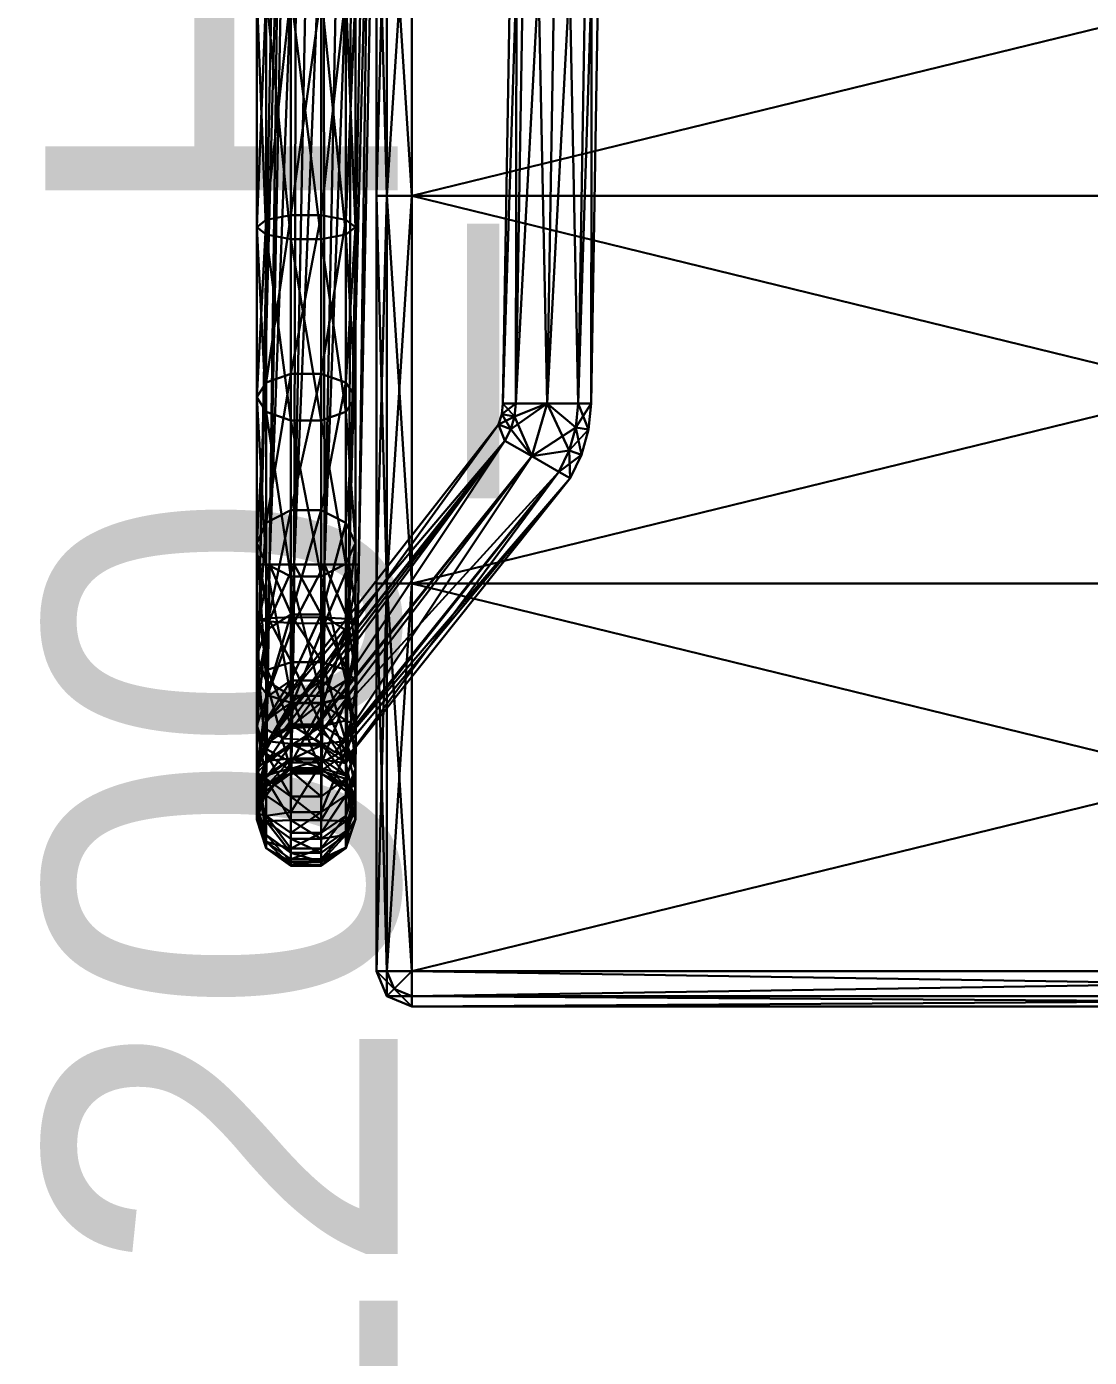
# Model space of a CAD drawing. Extents: x -15.3 to 44, y -4.2 to 20.6.
# Drawn here: x 34.5617 to 34.8633, y 15.1858 to 15.5633 of the extents above; entities that cross this region are included whole.
import ezdxf

# ---------------------------------------------------------------- set-up
doc = ezdxf.new("R2010")
doc.units = 0
doc.header["$MEASUREMENT"] = 0
for name, color, linetype in [('rexp_3D-Objekte', 7, 'Continuous'), ('rexp_Leuchten', 7, 'Continuous'), ('rexp_Leuchten_Besch', 7, 'Continuous')]:
    doc.layers.add(name, color=color, linetype=linetype)
doc.layers.get('rexp_Leuchten').off()

# ---------------------------------------------------------------- blocks, each defined once
blk = doc.blocks.new('rexp_lib_72')
at = {"layer": 'rexp_Leuchten_Besch', "flags": 8}
blk.add_attdef('Label', (0.05, 0.05), '', height=0.1, dxfattribs=at)

msp = doc.modelspace()

# ---------------------------------------------------------------- block references
at = {"layer": 'rexp_Leuchten'}
ref = msp.add_blockref('rexp_lib_72', (34.717, 14.38532, 2.83), dxfattribs=dict(at, rotation=89.99999999999999))
ref.add_attrib('Label', 'Cubic-A1_L1200_HighPower 29 W', (34.667, 14.43532, 2.83), dxfattribs={"layer": 'rexp_Leuchten_Besch', "height": 0.1, "rotation": 90})

# ---------------------------------------------------------------- meshes
at = {"layer": 'rexp_3D-Objekte', "color": 254, "true_color": 0xe6e6e6}
mesh = msp.add_polyface(dxfattribs=at)
corners = [(34.65807, 15.83833, 0), (34.65007, 15.84164, 0), (34.66239, 15.86008, 0), (34.66454, 15.83566, 0.00508), (34.66851, 15.85396, 0), (34.667, 15.83463, 0.01331), (34.67345, 15.84901, 0.00508), (34.67535, 15.84712, 0.01331), (34.66454, 15.83566, 0.02154), (34.67345, 15.84901, 0.02154), (34.65807, 15.83833, 0.02663), (34.66851, 15.85396, 0.02663), (34.65007, 15.84164, 0.02663), (34.64361, 15.84432, 0.02154), (34.66239, 15.86008, 0.02663), (34.64574, 15.81989, 0), (34.63875, 15.81989, 0.00508), (34.64361, 15.84432, 0.00508), (34.6544, 15.81989, 0), (34.6614, 15.81989, 0.00508), (34.66407, 15.81989, 0.01331), (34.6614, 15.81989, 0.02154), (34.6544, 15.81989, 0.02663), (34.64574, 15.81989, 0.02663), (34.63875, 15.81989, 0.02154), (34.63607, 15.81989, 0.01331), (34.64114, 15.84534, 0.01331), (34.62794, 15.41068, 0.01331), (34.63062, 15.41068, 0.02154), (34.63762, 15.41068, 0.02663), (34.64627, 15.41068, 0.02663), (34.65327, 15.41068, 0.00508), (34.65594, 15.41068, 0.01331), (34.65327, 15.41068, 0.02154)]
mesh.append_faces([[corners[k] for k in face] for face in [(22, 23, 30, 22)]], dxfattribs={"vtx0": -1, "vtx1": -1, "vtx3": -1, "color": 254})
mesh.append_faces([[corners[k] for k in face] for face in [(0, 1, 2, 0), (12, 10, 11, 12), (18, 15, 1, 18), (1, 0, 18, 1), (23, 22, 10, 23), (10, 12, 23, 10)]], dxfattribs={"vtx0": -1, "vtx2": -1, "vtx3": -1, "color": 254})
mesh.append_faces([[corners[k] for k in face] for face in [(25, 16, 27, 25), (24, 25, 28, 24), (23, 24, 29, 23), (19, 20, 31, 19), (20, 21, 32, 20), (21, 22, 33, 21)]], dxfattribs={"vtx1": -1, "vtx3": -1, "color": 254})
mesh.append_faces([[corners[k] for k in face] for face in [(3, 0, 4, 3), (5, 3, 6, 5), (6, 7, 5, 6), (8, 5, 7, 8), (7, 9, 8, 7), (10, 8, 9, 10), (9, 11, 10, 9), (13, 12, 14, 13), (15, 16, 17, 15), (17, 1, 15, 17), (19, 18, 0, 19), (0, 3, 19, 0), (20, 19, 3, 20), (3, 5, 20, 3), (21, 20, 5, 21), (5, 8, 21, 5), (22, 21, 8, 22), (8, 10, 22, 8), (24, 23, 12, 24), (12, 13, 24, 12), (16, 25, 26, 16), (26, 17, 16, 26), (25, 24, 13, 25), (13, 26, 25, 13)]], dxfattribs={"vtx2": -1, "vtx3": -1, "color": 254})
mesh = msp.add_polyface(dxfattribs=at)
corners = [(34.70939, 15.45635, 0.37082), (34.70055, 15.45635, 0.37447), (34.70455, 15.69656, 0.37447), (34.71822, 15.45635, 0.37447), (34.71339, 15.69656, 0.37082), (34.72189, 15.45635, 0.38331), (34.72223, 15.69656, 0.37447), (34.71822, 15.45635, 0.39215), (34.72589, 15.69656, 0.38331), (34.70939, 15.45635, 0.39581), (34.72223, 15.69656, 0.39215), (34.70055, 15.45635, 0.39215), (34.71339, 15.69656, 0.39581), (34.69688, 15.45635, 0.38331), (34.70089, 15.69656, 0.38331), (34.70455, 15.69656, 0.39215), (34.65327, 15.41068, 0.00508), (34.64627, 15.41068, 0), (34.6614, 15.81989, 0.00508), (34.63762, 15.41068, 0), (34.6544, 15.81989, 0), (34.63062, 15.41068, 0.00508), (34.64574, 15.81989, 0), (34.62794, 15.41068, 0.01331), (34.63875, 15.81989, 0.00508), (34.63062, 15.41068, 0.02154), (34.63607, 15.81989, 0.01331), (34.63762, 15.41068, 0.02663), (34.63875, 15.81989, 0.02154), (34.64627, 15.41068, 0.02663), (34.64574, 15.81989, 0.02663), (34.65594, 15.41068, 0.01331), (34.66407, 15.81989, 0.01331), (34.65327, 15.41068, 0.02154), (34.6614, 15.81989, 0.02154), (34.6544, 15.81989, 0.02663), (34.62968, 15.50854, 0.61855), (34.63667, 15.50986, 0.61364), (34.62968, 15.4623, 0.59939), (34.63667, 15.57247, 0.62), (34.64532, 15.50986, 0.61364), (34.63667, 15.46484, 0.59499), (34.64532, 15.57247, 0.62), (34.65233, 15.50854, 0.61855), (34.64532, 15.46484, 0.59499), (34.65233, 15.57247, 0.62508), (34.655, 15.50642, 0.6265), (34.65233, 15.4623, 0.59939), (34.655, 15.57247, 0.63331), (34.65233, 15.50429, 0.63445), (34.655, 15.45818, 0.60652), (34.65233, 15.57247, 0.64154), (34.64532, 15.50297, 0.63936), (34.65233, 15.45406, 0.61364), (34.64532, 15.57247, 0.64663), (34.63667, 15.57247, 0.64663), (34.63667, 15.50297, 0.63936), (34.627, 15.50642, 0.6265), (34.627, 15.45818, 0.60652), (34.62968, 15.50429, 0.63445), (34.62968, 15.45406, 0.61364), (34.62968, 15.57247, 0.64154), (34.62968, 15.57247, 0.62508), (34.627, 15.57247, 0.63331)]
mesh.append_faces([[corners[k] for k in face] for face in [(16, 17, 18, 16), (17, 19, 20, 17), (19, 21, 22, 19), (21, 23, 24, 21), (23, 25, 26, 23), (25, 27, 28, 25), (27, 29, 30, 27), (31, 16, 32, 31), (33, 31, 34, 33), (29, 33, 35, 29), (36, 37, 38, 36), (37, 40, 41, 37), (40, 37, 42, 40), (40, 43, 44, 40), (43, 46, 47, 43), (46, 49, 50, 46), (49, 52, 53, 49), (54, 55, 52, 54), (56, 52, 55, 56), (57, 36, 58, 57), (59, 57, 60, 59)]], dxfattribs={"vtx1": -1, "vtx3": -1, "color": 254})
mesh.append_faces([[corners[k] for k in face] for face in [(0, 1, 2, 0), (3, 0, 4, 3), (5, 3, 6, 5), (7, 5, 8, 7), (9, 7, 10, 9), (11, 9, 12, 11), (1, 13, 14, 1), (13, 11, 15, 13)]], dxfattribs={"vtx2": -1, "vtx3": -1, "color": 254})
mesh.append_faces([[corners[k] for k in face] for face in [(37, 36, 39, 37), (43, 40, 45, 43), (46, 43, 48, 46), (49, 46, 51, 49), (52, 49, 54, 52), (59, 56, 61, 59), (36, 57, 62, 36), (57, 59, 63, 57)]], dxfattribs={"vtx3": -1, "color": 254})
mesh = msp.add_polyface(dxfattribs=at)
corners = [(34.72927, 15.71179, 0.38331), (34.72589, 15.7132, 0.37447), (34.73563, 15.72717, 0.37447), (34.72589, 15.7132, 0.39215), (34.73822, 15.72458, 0.38331), (34.71339, 15.69656, 0.37082), (34.70455, 15.69656, 0.37447), (34.70956, 15.71996, 0.37447), (34.71772, 15.71658, 0.37082), (34.70939, 15.45635, 0.37082), (34.72223, 15.69656, 0.37447), (34.71822, 15.45635, 0.37447), (34.72589, 15.69656, 0.38331), (34.72189, 15.45635, 0.38331), (34.72223, 15.69656, 0.39215), (34.71822, 15.45635, 0.39215), (34.71339, 15.69656, 0.39581), (34.71772, 15.71658, 0.39581), (34.70939, 15.45635, 0.39581), (34.70089, 15.69656, 0.38331), (34.70618, 15.72136, 0.38331), (34.70455, 15.69656, 0.39215), (34.70956, 15.71996, 0.39215), (34.70055, 15.45635, 0.39215), (34.70055, 15.45635, 0.37447), (34.69688, 15.45635, 0.38331), (34.6544, 15.81989, 0), (34.6614, 15.81989, 0.00508), (34.64627, 15.41068, 0), (34.64574, 15.81989, 0), (34.63762, 15.41068, 0), (34.63875, 15.81989, 0.00508), (34.63062, 15.41068, 0.00508), (34.62968, 15.57247, 0.62508), (34.63667, 15.57247, 0.62), (34.62968, 15.50854, 0.61855), (34.64532, 15.57247, 0.62), (34.63667, 15.50986, 0.61364), (34.65233, 15.57247, 0.62508), (34.64532, 15.50986, 0.61364), (34.655, 15.57247, 0.63331), (34.65233, 15.50854, 0.61855), (34.65233, 15.57247, 0.64154), (34.655, 15.50642, 0.6265), (34.64532, 15.57247, 0.64663), (34.65233, 15.50429, 0.63445), (34.63667, 15.57247, 0.64663), (34.62968, 15.57247, 0.64154), (34.63667, 15.50297, 0.63936), (34.627, 15.57247, 0.63331), (34.627, 15.50642, 0.6265), (34.62968, 15.50429, 0.63445)]
mesh.append_faces([[corners[k] for k in face] for face in [(29, 26, 30, 29)]], dxfattribs={"vtx0": -1, "vtx1": -1, "vtx3": -1, "color": 254})
mesh.append_faces([[corners[k] for k in face] for face in [(26, 27, 28, 26), (31, 29, 32, 31), (34, 36, 37, 34)]], dxfattribs={"vtx1": -1, "vtx3": -1, "color": 254})
mesh.append_faces([[corners[k] for k in face] for face in [(6, 5, 9, 6), (5, 10, 11, 5), (10, 12, 13, 10), (12, 14, 15, 12), (14, 16, 18, 14), (6, 19, 20, 6), (20, 7, 6, 20), (19, 21, 22, 19), (22, 20, 19, 22), (16, 21, 23, 16), (19, 6, 24, 19), (21, 19, 25, 21)]], dxfattribs={"vtx2": -1, "vtx3": -1, "color": 254})
mesh.append_faces([[corners[k] for k in face] for face in [(0, 1, 2, 0), (3, 0, 4, 3), (5, 6, 7, 5), (7, 8, 5, 7), (10, 5, 8, 10), (8, 1, 10, 8), (12, 10, 1, 12), (1, 0, 12, 1), (14, 12, 0, 14), (0, 3, 14, 0), (16, 14, 3, 16), (3, 17, 16, 3), (21, 16, 17, 21), (17, 22, 21, 17), (33, 34, 35, 33), (36, 38, 39, 36), (38, 40, 41, 38), (40, 42, 43, 40), (42, 44, 45, 42), (46, 47, 48, 46), (49, 33, 50, 49), (47, 49, 51, 47)]], dxfattribs={"vtx3": -1, "color": 254})
at = {"layer": 'rexp_3D-Objekte', "color": 250, "true_color": 0x2b2b2b}
mesh = msp.add_polyface(dxfattribs=at)
corners = [(34.671, 15.73083, 0.45276), (34.671, 15.62532, 0.46544), (35.121, 15.62532, 0.46544), (35.121, 15.73083, 0.45276), (34.671, 15.51532, 0.46829), (35.121, 15.51532, 0.46829), (34.671, 15.40532, 0.46711), (35.121, 15.40532, 0.46711), (34.671, 15.29532, 0.45849), (35.121, 15.29532, 0.45849), (34.671, 15.7379, 0.44983), (34.666, 15.73583, 0.44983), (34.66393, 15.73083, 0.44983), (34.66393, 15.62532, 0.46251), (34.66393, 15.51532, 0.46537), (34.66393, 15.40532, 0.46418), (34.66393, 15.29532, 0.45556), (34.666, 15.29032, 0.45556), (34.671, 15.28825, 0.45556), (35.121, 15.28825, 0.45556), (35.126, 15.29032, 0.45556), (35.12807, 15.29532, 0.45556), (35.12807, 15.40532, 0.46418), (35.12807, 15.51532, 0.46537), (35.12807, 15.62532, 0.46251), (35.12807, 15.73083, 0.44983), (35.126, 15.73583, 0.44983), (35.121, 15.7379, 0.44983), (34.671, 15.74083, 0.44277), (34.66393, 15.7379, 0.44277), (34.661, 15.73083, 0.44277), (34.661, 15.62532, 0.45544), (34.661, 15.51532, 0.45829), (34.661, 15.40532, 0.4571), (34.661, 15.29532, 0.44849), (34.66393, 15.28825, 0.44849), (34.671, 15.28532, 0.44849), (35.121, 15.28532, 0.44849), (35.12807, 15.28825, 0.44849), (35.131, 15.29532, 0.44849), (35.131, 15.40532, 0.4571), (35.131, 15.51532, 0.45829), (35.131, 15.62532, 0.45544), (35.131, 15.73083, 0.44277), (35.12807, 15.7379, 0.44277), (35.121, 15.74083, 0.44277), (34.671, 15.74532, 0.4061), (34.66393, 15.7424, 0.4061), (34.661, 15.73532, 0.4061), (34.661, 15.62532, 0.4061), (34.661, 15.51532, 0.4061), (34.661, 15.40532, 0.4061), (34.661, 15.29532, 0.4061), (34.66393, 15.28825, 0.4061), (34.671, 15.28532, 0.4061), (35.121, 15.28532, 0.4061), (35.12807, 15.28825, 0.4061), (35.131, 15.29532, 0.4061), (35.131, 15.40532, 0.4061), (35.131, 15.51532, 0.4061), (35.131, 15.62532, 0.4061), (35.131, 15.73532, 0.4061), (35.12807, 15.7424, 0.4061), (35.121, 15.74532, 0.4061), (34.671, 15.7424, 0.39903), (34.666, 15.74032, 0.39903), (34.66393, 15.73532, 0.39903), (34.66393, 15.62532, 0.39903), (34.66393, 15.51532, 0.39903), (34.66393, 15.40532, 0.39903), (34.66393, 15.29532, 0.39903), (34.666, 15.29032, 0.39903), (34.671, 15.28825, 0.39903), (35.121, 15.28825, 0.39903), (35.126, 15.29032, 0.39903), (35.12807, 15.29532, 0.39903), (35.12807, 15.40532, 0.39903), (35.12807, 15.51532, 0.39903), (35.12807, 15.62532, 0.39903), (35.12807, 15.73532, 0.39903), (35.126, 15.74032, 0.39903), (35.121, 15.7424, 0.39903), (34.671, 15.73532, 0.3961), (34.671, 15.62532, 0.3961), (34.671, 15.51532, 0.3961), (34.671, 15.40532, 0.3961), (34.671, 15.29532, 0.3961), (35.121, 15.29532, 0.3961), (35.121, 15.40532, 0.3961), (35.121, 15.51532, 0.3961), (35.121, 15.62532, 0.3961), (35.121, 15.73532, 0.3961)]
mesh.append_faces([[corners[k] for k in face] for face in [(30, 49, 31, 30), (31, 50, 32, 31), (32, 51, 33, 32), (39, 58, 40, 39), (40, 59, 41, 40), (41, 60, 42, 41), (48, 67, 49, 48), (49, 68, 50, 49), (50, 69, 51, 50), (57, 76, 58, 57), (58, 77, 59, 58), (59, 78, 60, 59), (66, 83, 67, 66), (67, 84, 68, 67), (68, 85, 69, 68), (75, 88, 76, 75), (76, 89, 77, 76), (77, 90, 78, 77)]], dxfattribs={"vtx0": -1, "vtx1": -1, "vtx3": -1, "color": 250})
mesh.append_faces([[corners[k] for k in face] for face in [(4, 7, 5, 4), (31, 49, 50, 31), (32, 50, 51, 32), (33, 51, 52, 33), (40, 58, 59, 40), (41, 59, 60, 41), (42, 60, 61, 42), (49, 67, 68, 49), (50, 68, 69, 50), (51, 69, 70, 51), (58, 76, 77, 58), (59, 77, 78, 59), (60, 78, 79, 60), (67, 83, 84, 67), (68, 84, 85, 68), (69, 85, 86, 69), (76, 88, 89, 76), (77, 89, 90, 77), (78, 90, 91, 78), (88, 86, 85, 88), (89, 85, 84, 89), (90, 84, 83, 90)]], dxfattribs={"vtx0": -1, "vtx2": -1, "vtx3": -1, "color": 250})
mesh.append_faces([[corners[k] for k in face] for face in [(0, 2, 3, 0), (1, 5, 2, 1), (6, 9, 7, 6), (0, 13, 1, 0), (1, 14, 4, 1), (4, 15, 6, 4), (8, 19, 9, 8), (7, 23, 5, 7), (5, 24, 2, 5), (2, 25, 3, 2), (3, 10, 0, 3), (10, 29, 11, 10), (11, 30, 12, 11), (12, 31, 13, 12), (13, 32, 14, 13), (14, 33, 15, 14), (15, 34, 16, 15), (16, 35, 17, 16), (17, 36, 18, 17), (18, 37, 19, 18), (19, 38, 20, 19), (20, 39, 21, 20), (21, 40, 22, 21), (22, 41, 23, 22), (23, 42, 24, 23), (24, 43, 25, 24), (25, 44, 26, 25), (26, 45, 27, 26), (27, 28, 10, 27), (28, 47, 29, 28), (29, 48, 30, 29), (33, 52, 34, 33), (34, 53, 35, 34), (35, 54, 36, 35), (36, 55, 37, 36), (37, 56, 38, 37), (38, 57, 39, 38), (42, 61, 43, 42), (43, 62, 44, 43), (44, 63, 45, 44), (45, 46, 28, 45), (46, 65, 47, 46), (47, 66, 48, 47), (51, 70, 52, 51), (52, 71, 53, 52), (53, 72, 54, 53), (54, 73, 55, 54), (55, 74, 56, 55), (56, 75, 57, 56), (60, 79, 61, 60), (61, 80, 62, 61), (62, 81, 63, 62), (63, 64, 46, 63), (69, 86, 70, 69), (72, 87, 73, 72), (78, 91, 79, 78), (81, 82, 64, 81), (91, 83, 82, 91)]], dxfattribs={"vtx0": -1, "vtx3": -1, "color": 250})
mesh.append_faces([[corners[k] for k in face] for face in [(1, 4, 5, 1), (89, 88, 85, 89), (90, 89, 84, 90), (91, 90, 83, 91)]], dxfattribs={"vtx1": -1, "vtx2": -1, "vtx3": -1, "color": 250})
mesh.append_faces([[corners[k] for k in face] for face in [(0, 1, 2, 0), (4, 6, 7, 4), (6, 8, 9, 6), (0, 12, 13, 0), (1, 13, 14, 1), (4, 14, 15, 4), (8, 18, 19, 8), (7, 22, 23, 7), (5, 23, 24, 5), (2, 24, 25, 2), (3, 27, 10, 3), (10, 28, 29, 10), (11, 29, 30, 11), (12, 30, 31, 12), (13, 31, 32, 13), (14, 32, 33, 14), (15, 33, 34, 15), (16, 34, 35, 16), (17, 35, 36, 17), (18, 36, 37, 18), (19, 37, 38, 19), (20, 38, 39, 20), (21, 39, 40, 21), (22, 40, 41, 22), (23, 41, 42, 23), (24, 42, 43, 24), (25, 43, 44, 25), (26, 44, 45, 26), (27, 45, 28, 27), (28, 46, 47, 28), (29, 47, 48, 29), (30, 48, 49, 30), (34, 52, 53, 34), (35, 53, 54, 35), (36, 54, 55, 36), (37, 55, 56, 37), (38, 56, 57, 38), (39, 57, 58, 39), (43, 61, 62, 43), (44, 62, 63, 44), (45, 63, 46, 45), (46, 64, 65, 46), (47, 65, 66, 47), (48, 66, 67, 48), (52, 70, 71, 52), (53, 71, 72, 53), (54, 72, 73, 54), (55, 73, 74, 55), (56, 74, 75, 56), (57, 75, 76, 57), (61, 79, 80, 61), (62, 80, 81, 62), (63, 81, 64, 63), (66, 82, 83, 66), (72, 86, 87, 72), (75, 87, 88, 75), (81, 91, 82, 81), (88, 87, 86, 88)]], dxfattribs={"vtx2": -1, "vtx3": -1, "color": 250})
mesh.append_faces([[corners[k] for k in face] for face in [(0, 10, 11, 0), (0, 11, 12, 0), (6, 15, 16, 6), (6, 16, 8, 6), (8, 16, 17, 8), (8, 17, 18, 8), (9, 19, 20, 9), (9, 20, 21, 9), (9, 21, 22, 9), (9, 22, 7, 9), (3, 25, 26, 3), (3, 26, 27, 3), (64, 82, 65, 64), (65, 82, 66, 65), (70, 86, 71, 70), (71, 86, 72, 71), (73, 87, 74, 73), (74, 87, 75, 74), (79, 91, 80, 79), (80, 91, 81, 80)]], dxfattribs={"vtx3": -1, "color": 250})
at = {"layer": 'rexp_3D-Objekte', "color": 254, "true_color": 0xe6e6e6}
mesh = msp.add_polyface(dxfattribs=at)
corners = [(34.70512, 15.44142, 0.37082), (34.64097, 15.36099, 0.37082), (34.69746, 15.44584, 0.37447), (34.71278, 15.437, 0.37447), (34.64358, 15.36112, 0.37171), (34.70512, 15.44142, 0.39581), (34.69746, 15.44584, 0.39215), (34.64339, 15.36463, 0.39574), (34.69566, 15.45039, 0.38331), (34.62856, 15.36464, 0.38331), (34.63197, 15.36267, 0.39227), (34.6991, 15.44914, 0.39215), (34.69653, 15.45332, 0.38331), (34.62968, 15.4623, 0.59939), (34.63667, 15.46484, 0.59499), (34.62968, 15.42258, 0.56892), (34.63667, 15.42617, 0.56532), (34.64532, 15.46484, 0.59499), (34.64532, 15.42617, 0.56532), (34.65233, 15.4623, 0.59939), (34.65233, 15.42258, 0.56892), (34.655, 15.45818, 0.60652), (34.655, 15.41676, 0.57473), (34.65233, 15.45406, 0.61364), (34.65233, 15.41094, 0.58055), (34.64532, 15.45152, 0.61805), (34.64532, 15.40734, 0.58415), (34.63667, 15.45152, 0.61805), (34.627, 15.45818, 0.60652), (34.627, 15.41676, 0.57473), (34.62968, 15.45406, 0.61364), (34.63667, 15.40734, 0.58415), (34.62968, 15.41094, 0.58055), (34.63667, 15.50986, 0.61364), (34.64532, 15.50986, 0.61364), (34.65233, 15.50854, 0.61855), (34.655, 15.50642, 0.6265), (34.65233, 15.50429, 0.63445), (34.64532, 15.50297, 0.63936), (34.63667, 15.50297, 0.63936), (34.62968, 15.50854, 0.61855), (34.62968, 15.50429, 0.63445), (34.627, 15.50642, 0.6265)]
mesh.append_faces([[corners[k] for k in face] for face in [(0, 3, 4, 0), (13, 14, 15, 13), (16, 15, 14, 16), (14, 17, 16, 14), (18, 16, 17, 18), (17, 19, 18, 17), (20, 18, 19, 20), (19, 21, 20, 19), (22, 20, 21, 22), (21, 23, 22, 21), (24, 22, 23, 24), (23, 25, 24, 23), (26, 24, 25, 26), (25, 27, 26, 25), (28, 13, 29, 28), (15, 29, 13, 15), (27, 30, 31, 27), (32, 31, 30, 32), (30, 28, 32, 30), (29, 32, 28, 29), (14, 13, 33, 14), (17, 14, 34, 17), (19, 17, 35, 19), (21, 19, 36, 21), (23, 21, 37, 23), (25, 23, 38, 25), (38, 39, 25, 38), (27, 25, 39, 27), (13, 28, 40, 13), (39, 41, 27, 39), (30, 27, 41, 30), (28, 30, 42, 28)]], dxfattribs={"vtx1": -1, "vtx3": -1, "color": 254})
mesh.append_faces([[corners[k] for k in face] for face in [(0, 1, 2, 0), (5, 6, 7, 5), (8, 2, 9, 8), (6, 8, 10, 6), (8, 11, 12, 8)]], dxfattribs={"vtx3": -1, "color": 254})
mesh = msp.add_polyface(dxfattribs=at)
corners = [(34.6991, 15.44914, 0.37447), (34.70512, 15.44142, 0.37082), (34.69746, 15.44584, 0.37447), (34.71278, 15.437, 0.37447), (34.71571, 15.4431, 0.37447), (34.71915, 15.44185, 0.38331), (34.71594, 15.43517, 0.38331), (34.71571, 15.4431, 0.39215), (34.71278, 15.437, 0.39215), (34.70512, 15.44142, 0.39581), (34.69746, 15.44584, 0.39215), (34.6991, 15.44914, 0.39215), (34.69566, 15.45039, 0.38331), (34.70014, 15.45268, 0.37447), (34.70939, 15.45635, 0.37082), (34.71755, 15.44962, 0.37447), (34.72115, 15.44897, 0.38331), (34.71755, 15.44962, 0.39215), (34.70939, 15.45635, 0.39581), (34.69653, 15.45332, 0.38331), (34.70014, 15.45268, 0.39215), (34.70055, 15.45635, 0.37447), (34.71822, 15.45635, 0.37447), (34.72189, 15.45635, 0.38331), (34.71822, 15.45635, 0.39215), (34.70055, 15.45635, 0.39215), (34.69688, 15.45635, 0.38331)]
mesh.append_faces([[corners[k] for k in face] for face in [(4, 5, 3, 4), (6, 3, 5, 6)]], dxfattribs={"vtx1": -1, "vtx3": -1, "color": 254})
mesh.append_faces([[corners[k] for k in face] for face in [(0, 1, 2, 0), (3, 1, 4, 3), (5, 7, 6, 5), (8, 6, 7, 8), (7, 9, 8, 7), (10, 9, 11, 10), (2, 12, 0, 2), (11, 12, 10, 11), (13, 14, 0, 13), (1, 0, 14, 1), (14, 15, 1, 14), (4, 1, 15, 4), (15, 16, 4, 15), (5, 4, 16, 5), (16, 17, 5, 16), (7, 5, 17, 7), (17, 18, 7, 17), (9, 7, 18, 9), (19, 13, 12, 19), (0, 12, 13, 0), (18, 20, 9, 18), (11, 9, 20, 11), (20, 19, 11, 20), (21, 14, 13, 21), (15, 14, 22, 15), (22, 23, 15, 22), (16, 15, 23, 16), (23, 24, 16, 23), (17, 16, 24, 17), (24, 18, 17, 24), (20, 18, 25, 20), (26, 21, 19, 26), (13, 19, 21, 13), (25, 26, 20, 25), (19, 20, 26, 19)]], dxfattribs={"vtx3": -1, "color": 254})
mesh = msp.add_polyface(dxfattribs=at)
corners = [(34.63762, 15.41068, 0), (34.64627, 15.41068, 0), (34.63754, 15.39411, 0.00296), (34.63046, 15.3945, 0.00792), (34.63062, 15.41068, 0.00508), (34.62766, 15.39503, 0.01608), (34.62794, 15.41068, 0.01331), (34.6302, 15.39552, 0.02434), (34.63062, 15.41068, 0.02154), (34.63712, 15.39574, 0.02953), (34.63762, 15.41068, 0.02663), (34.64576, 15.39565, 0.02968), (34.64619, 15.39402, 0.0031), (34.63712, 15.37133, 0.01411), (34.63008, 15.3736, 0.01859), (34.62733, 15.37722, 0.02595), (34.62993, 15.38081, 0.03338), (34.63688, 15.38301, 0.03804), (34.64553, 15.38297, 0.03815), (34.63667, 15.3653, 0.06406), (34.63667, 15.37785, 0.48163), (34.64532, 15.37785, 0.48163), (34.63667, 15.37149, 0.43332), (34.62968, 15.39211, 0.5292), (34.63667, 15.39651, 0.52666), (34.62968, 15.37294, 0.48295), (34.64532, 15.39651, 0.52666), (34.627, 15.38497, 0.53331), (34.627, 15.365, 0.48508), (34.62968, 15.42258, 0.56892), (34.63667, 15.42617, 0.56532), (34.64532, 15.42617, 0.56532), (34.63667, 15.37344, 0.53997), (34.64532, 15.37344, 0.53997), (34.63667, 15.40734, 0.58415), (34.627, 15.41676, 0.57473), (34.62968, 15.41094, 0.58055), (34.62968, 15.37785, 0.53743), (34.64532, 15.40734, 0.58415), (34.63667, 15.45152, 0.61805)]
mesh.append_faces([[corners[k] for k in face] for face in [(2, 12, 13, 2), (20, 21, 22, 20), (24, 26, 20, 24), (21, 20, 26, 21), (27, 23, 28, 27), (29, 30, 23, 29), (24, 23, 30, 24), (30, 31, 24, 30), (32, 33, 34, 32), (35, 29, 27, 35), (23, 27, 29, 23), (34, 36, 32, 34), (37, 32, 36, 37), (36, 35, 37, 36), (27, 37, 35, 27), (34, 38, 39, 34)]], dxfattribs={"vtx1": -1, "vtx3": -1, "color": 254})
mesh.append_faces([[corners[k] for k in face] for face in [(0, 1, 2, 0), (2, 3, 0, 2), (4, 0, 3, 4), (3, 5, 4, 3), (6, 4, 5, 6), (5, 7, 6, 5), (8, 6, 7, 8), (7, 9, 8, 7), (10, 8, 9, 10), (9, 11, 10, 9), (13, 14, 2, 13), (3, 2, 14, 3), (14, 15, 3, 14), (5, 3, 15, 5), (15, 16, 5, 15), (7, 5, 16, 7), (16, 17, 7, 16), (9, 7, 17, 9), (17, 18, 9, 17), (17, 16, 19, 17), (23, 24, 25, 23), (20, 25, 24, 20)]], dxfattribs={"vtx3": -1, "color": 254})
mesh = msp.add_polyface(dxfattribs=at)
corners = [(34.63173, 15.36281, 0.37447), (34.69746, 15.44584, 0.37447), (34.63483, 15.36125, 0.37304), (34.71278, 15.437, 0.37447), (34.71594, 15.43517, 0.38331), (34.64919, 15.3575, 0.37447), (34.71278, 15.437, 0.39215), (34.65165, 15.35451, 0.38331), (34.70512, 15.44142, 0.39581), (34.65028, 15.35928, 0.39215), (34.64339, 15.36463, 0.39574), (34.63493, 15.36423, 0.39298), (34.69746, 15.44584, 0.39215), (34.63197, 15.36267, 0.39227), (34.62856, 15.36464, 0.38331), (34.69566, 15.45039, 0.38331), (34.65311, 15.39425, 0.00829), (34.64619, 15.39402, 0.0031), (34.65327, 15.41068, 0.00508), (34.64627, 15.41068, 0), (34.63754, 15.39411, 0.00296), (34.64627, 15.41068, 0.02663), (34.63762, 15.41068, 0.02663), (34.64576, 15.39565, 0.02968), (34.65565, 15.39473, 0.01655), (34.65594, 15.41068, 0.01331), (34.65284, 15.39526, 0.02472), (34.65327, 15.41068, 0.02154), (34.64577, 15.37128, 0.01422), (34.63712, 15.39574, 0.02953), (34.64553, 15.38297, 0.03815), (34.65273, 15.37347, 0.01888), (34.65258, 15.38069, 0.03367), (34.65533, 15.37708, 0.02631), (34.64532, 15.39651, 0.52666), (34.65233, 15.39211, 0.5292), (34.64532, 15.37785, 0.48163), (34.655, 15.38497, 0.53331), (34.65233, 15.37294, 0.48295), (34.63667, 15.39651, 0.52666), (34.64532, 15.42617, 0.56532), (34.65233, 15.42258, 0.56892), (34.655, 15.41676, 0.57473), (34.65233, 15.41094, 0.58055), (34.65233, 15.37785, 0.53743), (34.64532, 15.40734, 0.58415), (34.64532, 15.37344, 0.53997), (34.63667, 15.40734, 0.58415)]
mesh.append_faces([[corners[k] for k in face] for face in [(34, 35, 36, 34), (35, 37, 38, 35), (34, 39, 40, 34), (40, 41, 34, 40), (35, 34, 41, 35), (41, 42, 35, 41), (37, 35, 42, 37), (42, 43, 37, 42), (44, 37, 43, 44), (43, 45, 44, 43), (46, 44, 45, 46), (45, 47, 46, 45)]], dxfattribs={"vtx1": -1, "vtx3": -1, "color": 254})
mesh.append_faces([[corners[k] for k in face] for face in [(0, 1, 2, 0), (3, 4, 5, 3), (4, 6, 7, 4), (6, 8, 9, 6), (10, 9, 8, 10), (11, 10, 12, 11), (11, 12, 13, 11), (0, 14, 1, 0), (14, 13, 15, 14), (16, 17, 18, 16), (19, 18, 17, 19), (17, 20, 19, 17), (21, 22, 23, 21), (24, 16, 25, 24), (18, 25, 16, 18), (23, 26, 21, 23), (27, 21, 26, 27), (26, 24, 27, 26), (25, 27, 24, 25), (17, 16, 28, 17), (23, 29, 30, 23), (16, 24, 31, 16), (30, 32, 23, 30), (26, 23, 32, 26), (32, 33, 26, 32), (24, 26, 33, 24)]], dxfattribs={"vtx3": -1, "color": 254})
mesh = msp.add_polyface(dxfattribs=at)
corners = [(34.63483, 15.36125, 0.37304), (34.69746, 15.44584, 0.37447), (34.64097, 15.36099, 0.37082), (34.70512, 15.44142, 0.37082), (34.64358, 15.36112, 0.37171), (34.64919, 15.3575, 0.37447), (34.71278, 15.437, 0.37447), (34.65058, 15.35699, 0.37796), (34.71594, 15.43517, 0.38331), (34.65165, 15.35451, 0.38331), (34.65058, 15.35889, 0.39105), (34.71278, 15.437, 0.39215), (34.65028, 15.35928, 0.39215), (34.65273, 15.37347, 0.01888), (34.64577, 15.37128, 0.01422), (34.65311, 15.39425, 0.00829), (34.63712, 15.37133, 0.01411), (34.64619, 15.39402, 0.0031), (34.65533, 15.37708, 0.02631), (34.65565, 15.39473, 0.01655), (34.65246, 15.35834, 0.03661), (34.64548, 15.35454, 0.03319), (34.63683, 15.35455, 0.03313), (34.64553, 15.38297, 0.03815), (34.63688, 15.38301, 0.03804), (34.64532, 15.3653, 0.06406), (34.655, 15.35287, 0.05929), (34.65233, 15.36056, 0.06224), (34.65258, 15.38069, 0.03367), (34.64532, 15.35982, 0.10079), (34.65233, 15.35082, 0.13623), (34.64532, 15.36478, 0.39679), (34.65233, 15.35435, 0.35967), (34.64532, 15.35941, 0.36004), (34.64532, 15.37785, 0.48163), (34.65233, 15.37294, 0.48295), (34.64532, 15.37149, 0.43332), (34.65233, 15.36641, 0.43332), (34.655, 15.365, 0.48508), (34.655, 15.35818, 0.43332), (34.65233, 15.35705, 0.48721), (34.65233, 15.39211, 0.5292), (34.655, 15.38497, 0.53331), (34.65233, 15.37785, 0.53743), (34.64532, 15.37344, 0.53997), (34.64532, 15.35213, 0.48852)]
mesh.append_faces([[corners[k] for k in face] for face in [(5, 4, 6, 5), (14, 16, 17, 14), (21, 22, 14, 21), (34, 35, 36, 34), (37, 36, 35, 37), (35, 34, 41, 35), (38, 35, 42, 38), (42, 43, 38, 42), (40, 38, 43, 40), (43, 44, 40, 43), (45, 40, 44, 45)]], dxfattribs={"vtx1": -1, "vtx3": -1, "color": 254})
mesh.append_faces([[corners[k] for k in face] for face in [(0, 1, 2, 0), (2, 3, 4, 2), (7, 5, 8, 7), (7, 8, 9, 7), (10, 9, 11, 10), (10, 11, 12, 10), (13, 14, 15, 13), (18, 13, 19, 18), (20, 21, 13, 20), (14, 13, 21, 14), (23, 24, 25, 23), (26, 20, 18, 26), (13, 18, 20, 13), (25, 27, 23, 25), (28, 23, 27, 28), (27, 26, 28, 27), (18, 28, 26, 18), (29, 27, 25, 29), (27, 29, 30, 27), (31, 32, 33, 31), (36, 37, 31, 36), (32, 31, 37, 32), (35, 38, 37, 35), (39, 37, 38, 39), (38, 40, 39, 38), (37, 39, 32, 37)]], dxfattribs={"vtx3": -1, "color": 254})
mesh = msp.add_polyface(dxfattribs=at)
corners = [(34.63712, 15.37133, 0.01411), (34.64577, 15.37128, 0.01422), (34.63683, 15.35455, 0.03313), (34.62981, 15.35837, 0.03645), (34.63008, 15.3736, 0.01859), (34.62733, 15.37722, 0.02595), (34.627, 15.35287, 0.05929), (34.62993, 15.38081, 0.03338), (34.62968, 15.36056, 0.06224), (34.63667, 15.3653, 0.06406), (34.62968, 15.35501, 0.09914), (34.63667, 15.35982, 0.10079), (34.64532, 15.3653, 0.06406), (34.63688, 15.38301, 0.03804), (34.64532, 15.35982, 0.10079), (34.63667, 15.35569, 0.1377), (34.64532, 15.35569, 0.1377), (34.63667, 15.35941, 0.36004), (34.64532, 15.35941, 0.36004), (34.63667, 15.3554, 0.32312), (34.627, 15.365, 0.48508), (34.62968, 15.37294, 0.48295), (34.627, 15.35148, 0.3963), (34.62968, 15.36641, 0.43332), (34.62968, 15.3597, 0.3966), (34.63667, 15.36478, 0.39679), (34.62968, 15.35435, 0.35967), (34.63667, 15.37785, 0.48163), (34.63667, 15.37149, 0.43332), (34.64532, 15.36478, 0.39679), (34.64532, 15.37149, 0.43332), (34.64532, 15.37785, 0.48163), (34.64532, 15.37344, 0.53997), (34.63667, 15.37344, 0.53997), (34.64532, 15.35213, 0.48852), (34.63667, 15.35213, 0.48852), (34.62968, 15.39211, 0.5292), (34.62968, 15.37785, 0.53743), (34.62968, 15.35705, 0.48721), (34.627, 15.38497, 0.53331)]
mesh.append_faces([[corners[k] for k in face] for face in [(0, 1, 2, 0), (11, 14, 9, 11), (12, 9, 14, 12), (14, 11, 16, 14), (17, 18, 19, 17), (21, 27, 23, 21), (28, 23, 27, 28), (25, 29, 17, 25), (18, 17, 29, 18), (30, 28, 31, 30), (28, 30, 25, 28), (29, 25, 30, 29), (32, 33, 34, 32), (35, 34, 33, 35), (21, 20, 36, 21), (33, 37, 35, 33), (38, 35, 37, 38), (37, 39, 38, 37), (20, 38, 39, 20)]], dxfattribs={"vtx1": -1, "vtx3": -1, "color": 254})
mesh.append_faces([[corners[k] for k in face] for face in [(2, 3, 0, 2), (4, 0, 3, 4), (3, 5, 4, 3), (5, 3, 6, 5), (7, 5, 8, 7), (6, 8, 5, 6), (8, 9, 7, 8), (10, 11, 8, 10), (9, 8, 11, 9), (9, 12, 13, 9), (11, 10, 15, 11), (20, 21, 22, 20), (23, 22, 21, 23), (24, 22, 23, 24), (24, 25, 26, 24), (17, 26, 25, 17), (23, 28, 24, 23), (25, 24, 28, 25)]], dxfattribs={"vtx3": -1, "color": 254})
mesh = msp.add_polyface(dxfattribs=at)
corners = [(34.63667, 15.34044, 0.05452), (34.62968, 15.34519, 0.05634), (34.63683, 15.35455, 0.03313), (34.62981, 15.35837, 0.03645), (34.627, 15.35287, 0.05929), (34.627, 15.34722, 0.09648), (34.62968, 15.35501, 0.09914), (34.62968, 15.36056, 0.06224), (34.627, 15.34003, 0.17135), (34.62968, 15.35082, 0.13623), (34.63667, 15.35569, 0.1377), (34.64532, 15.35569, 0.1377), (34.63667, 15.35982, 0.10079), (34.62968, 15.34799, 0.17344), (34.63667, 15.35291, 0.17473), (34.64532, 15.35291, 0.17473), (34.62968, 15.34653, 0.21073), (34.63667, 15.35149, 0.21184), (34.64532, 15.35149, 0.21184), (34.62968, 15.34644, 0.24804), (34.63667, 15.35143, 0.24897), (34.627, 15.33834, 0.24654), (34.62968, 15.3477, 0.28534), (34.63667, 15.35274, 0.28608), (34.627, 15.34216, 0.32166), (34.62968, 15.35034, 0.32257), (34.63667, 15.3554, 0.32312), (34.627, 15.35148, 0.3963), (34.62968, 15.35435, 0.35967), (34.63667, 15.35941, 0.36004), (34.63667, 15.35213, 0.48852), (34.62968, 15.35705, 0.48721), (34.63667, 15.34486, 0.43332), (34.62968, 15.34995, 0.43332), (34.63667, 15.33817, 0.39581), (34.627, 15.365, 0.48508), (34.62968, 15.33793, 0.35847), (34.62968, 15.3597, 0.3966)]
mesh.append_faces([[corners[k] for k in face] for face in [(10, 11, 12, 10), (14, 15, 10, 14), (17, 18, 14, 17), (30, 31, 32, 30), (33, 32, 31, 33)]], dxfattribs={"vtx1": -1, "vtx3": -1, "color": 254})
mesh.append_faces([[corners[k] for k in face] for face in [(0, 1, 2, 0), (3, 2, 1, 3), (4, 1, 5, 4), (1, 4, 3, 1), (5, 6, 4, 5), (7, 4, 6, 7), (8, 9, 5, 8), (6, 5, 9, 6), (9, 10, 6, 9), (9, 8, 13, 9), (13, 14, 9, 13), (10, 9, 14, 10), (13, 8, 16, 13), (16, 17, 13, 16), (14, 13, 17, 14), (19, 20, 16, 19), (17, 16, 20, 17), (19, 21, 22, 19), (22, 23, 19, 22), (20, 19, 23, 20), (22, 24, 25, 22), (25, 26, 22, 25), (23, 22, 26, 23), (27, 28, 24, 27), (25, 24, 28, 25), (28, 29, 25, 28), (26, 25, 29, 26), (32, 33, 34, 32), (31, 35, 33, 31), (27, 33, 35, 27), (33, 27, 36, 33), (28, 27, 37, 28)]], dxfattribs={"vtx3": -1, "color": 254})
mesh = msp.add_polyface(dxfattribs=at)
corners = [(34.65233, 15.34519, 0.05634), (34.64532, 15.34044, 0.05452), (34.65246, 15.35834, 0.03661), (34.64548, 15.35454, 0.03319), (34.63683, 15.35455, 0.03313), (34.63667, 15.34044, 0.05452), (34.655, 15.34722, 0.09648), (34.65233, 15.33944, 0.09381), (34.655, 15.35287, 0.05929), (34.65233, 15.36056, 0.06224), (34.64532, 15.35569, 0.1377), (34.65233, 15.35082, 0.13623), (34.64532, 15.35982, 0.10079), (34.63667, 15.35569, 0.1377), (34.64532, 15.35291, 0.17473), (34.655, 15.3385, 0.20893), (34.63667, 15.35291, 0.17473), (34.64532, 15.35149, 0.21184), (34.65233, 15.34653, 0.21073), (34.63667, 15.35143, 0.24897), (34.64532, 15.35143, 0.24897), (34.63667, 15.35149, 0.21184), (34.63667, 15.35274, 0.28608), (34.64532, 15.35274, 0.28608), (34.65233, 15.3477, 0.28534), (34.63667, 15.3554, 0.32312), (34.64532, 15.3554, 0.32312), (34.64532, 15.35941, 0.36004), (34.65233, 15.35435, 0.35967), (34.655, 15.34216, 0.32166), (34.65233, 15.35705, 0.48721), (34.64532, 15.35213, 0.48852), (34.65233, 15.34995, 0.43332), (34.64532, 15.34486, 0.43332), (34.63667, 15.35213, 0.48852), (34.63667, 15.34486, 0.43332), (34.655, 15.35818, 0.43332)]
mesh.append_faces([[corners[k] for k in face] for face in [(10, 13, 14, 10), (14, 16, 17, 14), (19, 20, 21, 19), (17, 21, 20, 17), (22, 23, 19, 22), (20, 19, 23, 20), (25, 26, 22, 25), (23, 22, 26, 23), (26, 25, 27, 26), (31, 34, 33, 31), (35, 33, 34, 35)]], dxfattribs={"vtx1": -1, "vtx3": -1, "color": 254})
mesh.append_faces([[corners[k] for k in face] for face in [(0, 1, 2, 0), (3, 2, 1, 3), (4, 3, 5, 4), (6, 7, 8, 6), (0, 8, 7, 0), (8, 9, 6, 8), (2, 8, 0, 2), (10, 11, 12, 10), (11, 6, 9, 11), (14, 11, 10, 14), (6, 11, 15, 6), (17, 18, 14, 17), (11, 14, 18, 11), (18, 15, 11, 18), (20, 18, 17, 20), (23, 24, 20, 23), (18, 20, 24, 18), (24, 15, 18, 24), (26, 24, 23, 26), (27, 28, 26, 27), (24, 26, 28, 24), (28, 29, 24, 28), (30, 31, 32, 30), (33, 32, 31, 33), (36, 32, 29, 36), (29, 28, 36, 29), (32, 36, 30, 32)]], dxfattribs={"vtx3": -1, "color": 254})
mesh = msp.add_polyface(dxfattribs=at)
corners = [(34.65233, 15.33944, 0.09381), (34.64532, 15.33463, 0.09216), (34.65233, 15.34519, 0.05634), (34.64532, 15.34044, 0.05452), (34.63667, 15.33463, 0.09216), (34.63667, 15.34044, 0.05452), (34.64548, 15.35454, 0.03319), (34.65233, 15.33507, 0.13147), (34.64532, 15.33019, 0.13), (34.63667, 15.33019, 0.13), (34.655, 15.34722, 0.09648), (34.65233, 15.33047, 0.20714), (34.64532, 15.32716, 0.16797), (34.63667, 15.32716, 0.16797), (34.655, 15.3385, 0.20893), (34.64532, 15.3255, 0.20603), (34.63667, 15.3255, 0.20603), (34.65233, 15.33025, 0.24504), (34.64532, 15.32525, 0.24412), (34.63667, 15.32525, 0.24412), (34.65233, 15.33398, 0.32076), (34.64532, 15.32639, 0.2822), (34.63667, 15.32639, 0.2822), (34.64532, 15.32893, 0.3202), (34.63667, 15.32893, 0.3202), (34.655, 15.34216, 0.32166), (34.65233, 15.3477, 0.28534), (34.65233, 15.33793, 0.35847), (34.64532, 15.33286, 0.35809), (34.63667, 15.33286, 0.35809), (34.65233, 15.34995, 0.43332), (34.64532, 15.33817, 0.39581), (34.64532, 15.34486, 0.43332), (34.63667, 15.33817, 0.39581), (34.63667, 15.34486, 0.43332)]
mesh.append_faces([[corners[k] for k in face] for face in [(1, 4, 3, 1), (8, 9, 1, 8), (12, 13, 8, 12), (15, 16, 12, 15), (18, 19, 15, 18), (21, 22, 18, 21), (23, 24, 21, 23), (28, 29, 23, 28), (31, 33, 28, 31), (32, 34, 31, 32)]], dxfattribs={"vtx1": -1, "vtx3": -1, "color": 254})
mesh.append_faces([[corners[k] for k in face] for face in [(0, 1, 2, 0), (3, 2, 1, 3), (3, 5, 6, 3), (7, 8, 0, 7), (1, 0, 8, 1), (0, 10, 7, 0), (11, 12, 7, 11), (8, 7, 12, 8), (14, 11, 10, 14), (7, 10, 11, 7), (12, 11, 15, 12), (17, 18, 11, 17), (15, 11, 18, 15), (11, 14, 17, 11), (20, 21, 17, 20), (18, 17, 21, 18), (17, 14, 20, 17), (21, 20, 23, 21), (25, 20, 14, 25), (14, 26, 25, 14), (27, 28, 20, 27), (23, 20, 28, 23), (20, 25, 27, 20), (30, 31, 27, 30), (28, 27, 31, 28), (31, 30, 32, 31), (27, 25, 30, 27)]], dxfattribs={"vtx3": -1, "color": 254})
mesh = msp.add_polyface(dxfattribs=at)
corners = [(34.63667, 15.34044, 0.05452), (34.64532, 15.34044, 0.05452), (34.63667, 15.33463, 0.09216), (34.62968, 15.33944, 0.09381), (34.62968, 15.34519, 0.05634), (34.627, 15.34722, 0.09648), (34.64532, 15.33463, 0.09216), (34.63667, 15.33019, 0.13), (34.627, 15.34003, 0.17135), (34.64532, 15.33019, 0.13), (34.63667, 15.32716, 0.16797), (34.62968, 15.33207, 0.16926), (34.64532, 15.32716, 0.16797), (34.63667, 15.3255, 0.20603), (34.627, 15.33834, 0.24654), (34.62968, 15.34653, 0.21073), (34.64532, 15.3255, 0.20603), (34.63667, 15.32525, 0.24412), (34.62968, 15.33025, 0.24504), (34.62968, 15.34644, 0.24804), (34.64532, 15.32525, 0.24412), (34.63667, 15.32639, 0.2822), (34.627, 15.34216, 0.32166), (34.62968, 15.3477, 0.28534), (34.64532, 15.32639, 0.2822), (34.63667, 15.32893, 0.3202), (34.62968, 15.33398, 0.32076), (34.64532, 15.32893, 0.3202), (34.63667, 15.33286, 0.35809), (34.62968, 15.33793, 0.35847), (34.627, 15.35148, 0.3963), (34.64532, 15.33286, 0.35809), (34.63667, 15.33817, 0.39581), (34.64532, 15.33817, 0.39581), (34.63667, 15.34486, 0.43332), (34.62968, 15.34995, 0.43332)]
mesh.append_faces([[corners[k] for k in face] for face in [(0, 1, 2, 0), (2, 6, 7, 2), (7, 9, 10, 7), (10, 12, 13, 10), (13, 16, 17, 13), (17, 20, 21, 17), (21, 24, 25, 21), (25, 27, 28, 25), (28, 31, 32, 28), (32, 33, 34, 32)]], dxfattribs={"vtx1": -1, "vtx3": -1, "color": 254})
mesh.append_faces([[corners[k] for k in face] for face in [(2, 3, 0, 2), (4, 0, 3, 4), (3, 5, 4, 3), (7, 3, 2, 7), (5, 3, 8, 5), (10, 11, 7, 10), (3, 7, 11, 3), (11, 8, 3, 11), (13, 11, 10, 13), (8, 11, 14, 8), (14, 15, 8, 14), (17, 18, 13, 17), (11, 13, 18, 11), (18, 14, 11, 18), (15, 14, 19, 15), (21, 18, 17, 21), (14, 18, 22, 14), (22, 23, 14, 22), (25, 26, 21, 25), (18, 21, 26, 18), (26, 22, 18, 26), (28, 29, 25, 28), (26, 25, 29, 26), (29, 30, 26, 29), (22, 26, 30, 22), (32, 29, 28, 32), (29, 32, 35, 29)]], dxfattribs={"vtx3": -1, "color": 254})

doc.saveas('drawing.dxf')
